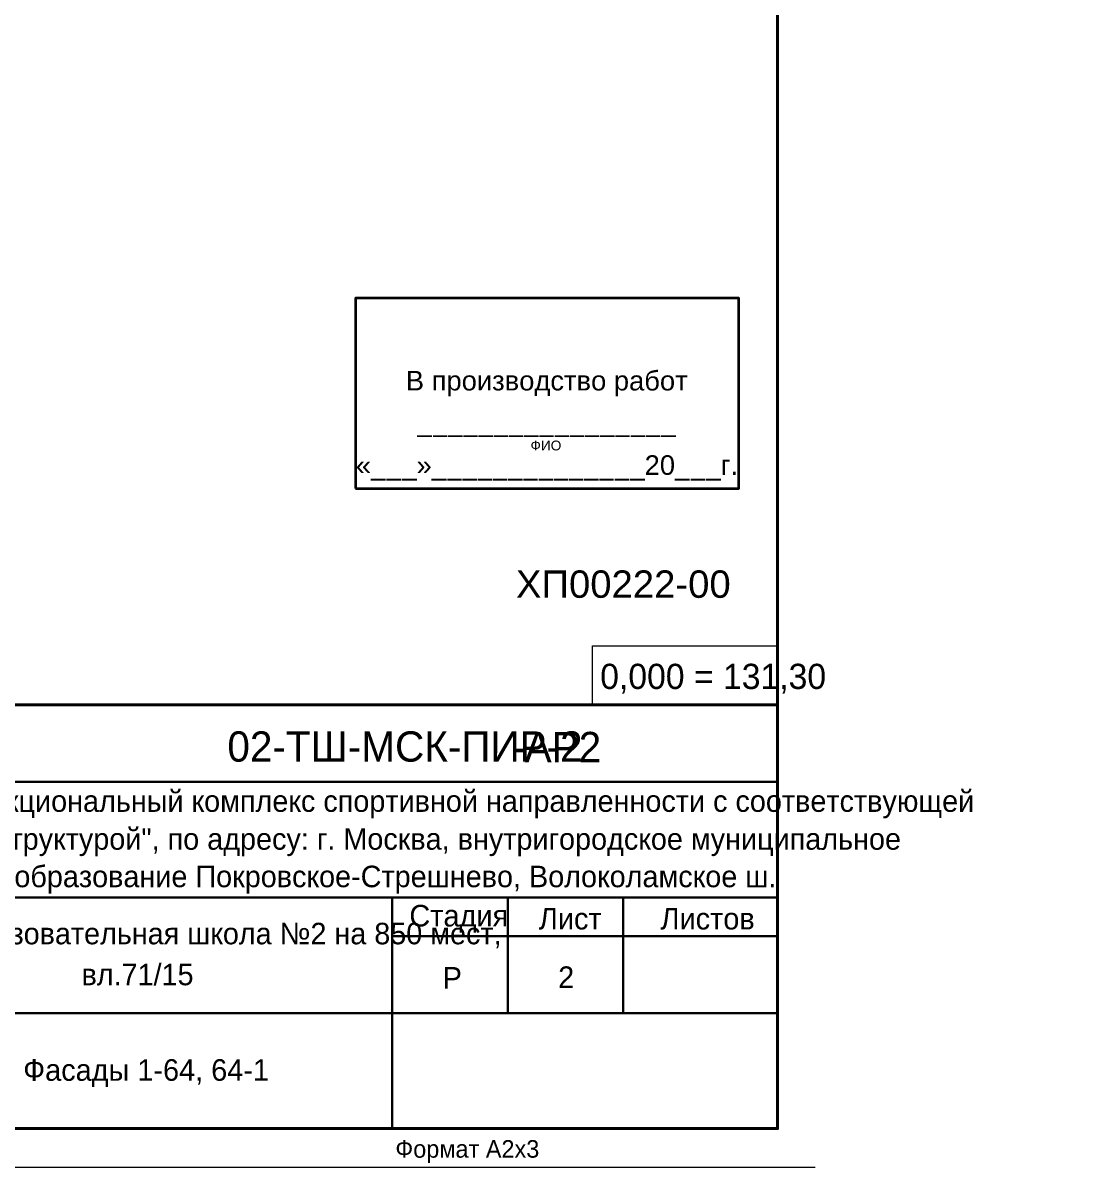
# Model space of a CAD drawing. Header units: millimetres. Extents: x 2294 to 908349, y -83289 to 219220.
# Drawn here: x 422739 to 436524, y 157993 to 172840 of the extents above; entities that cross this region are included whole.
import ezdxf

# ---------------------------------------------------------------- set-up
doc = ezdxf.new("R2010")
doc.units = ezdxf.units.MM
doc.layers.add('PDF _Геометрия', color=7, linetype='Continuous')
doc.layers.add('PDF _Текст', color=7, linetype='Continuous')
doc.styles.add('PDF Arial-BoldMT', font='arial.ttf')
doc.styles.add('PDF ArialMT', font='arial.ttf')

msp = doc.modelspace()

# ---------------------------------------------------------------- linework, layer by layer
at = {"layer": 'PDF _Геометрия', "lineweight": 18}
msp.add_lwpolyline([(433019.2470108997, 217382.7325247985), (306946.0295636095, 217382.7325247985), (306946.0295636095, 157992.9047443385), (433019.2470108997, 157992.9047443385)], dxfattribs=at)
at = {"layer": 'PDF _Геометрия', "lineweight": 40}
msp.add_lwpolyline([(432532.4451438449, 216883.2314786047), (432532.4451438449, 158492.4057905313), (308944.0337483827, 158492.4057905313), (308944.0337483827, 216883.2314786047)], close=True, dxfattribs=at)
at = {"layer": 'PDF _Геометрия', "lineweight": 35}
msp.add_lwpolyline([(427056.3498272225, 166798.826722149), (432030.0811509136, 166798.826722149), (432030.0811509136, 169268.0550388752), (427056.3498272225, 169268.0550388752)], close=True, dxfattribs=at)
at = {"layer": 'PDF _Геометрия', "lineweight": 9}
msp.add_lwpolyline([(432532.4451438449, 164990.1524507601), (432532.4451438449, 163991.1503583735), (431533.4430514593, 163991.1503583735)], dxfattribs=at)
msp.add_lwpolyline([(430132.3002862874, 164757.3341665177), (432532.4451438449, 164757.3341665177), (432532.4451438449, 163991.1503583735), (430132.3002862874, 163991.1503583735)], close=True, dxfattribs=at)
at = {"layer": 'PDF _Геометрия', "lineweight": 40}
msp.add_lwpolyline([(432532.4451438449, 163991.1503583735), (414033.9741958342, 163991.1503583735), (414033.9741958342, 158492.4057905313)], dxfattribs=at)
at = {"layer": 'PDF _Геометрия', "lineweight": 30}
for points in [[(432532.4451438449, 162992.148265986), (420531.7208560612, 162992.148265986)], [(432532.4451438449, 161489.412067693), (420531.7208560612, 161489.412067693), (414033.9741958342, 161489.412067693)], [(427533.2016221974, 161489.412067693), (427533.2016221974, 158492.4057905313)], [(429031.7047607787, 161489.412067693), (429031.7047607787, 160989.9110214992), (429031.7047607787, 159990.9089291117)], [(430530.2078993581, 161489.412067693), (430530.2078993581, 160989.9110214992), (430530.2078993581, 159990.9089291117)], [(432532.4451438449, 160989.9110214992), (427533.2016221974, 160989.9110214992)], [(432532.4451438449, 159990.9089291117), (420531.7208560612, 159990.9089291117)]]:
    msp.add_lwpolyline(points, dxfattribs=at)

# ---------------------------------------------------------------- texts
at = {"layer": 'PDF _Текст', "attachment_point": 4}
for s, insert, char_height, style in [('В производство работ', (427708.5785052609, 168159.5472522175), 253.9777697204145, 'PDF ArialMT'), ('_________________', (427858.4959387779, 167630.4268986343), 253.9777697204145, 'PDF ArialMT'), ('ФИО', (429326.6326802745, 167355.7261095962), 126.9888848602072, 'PDF ArialMT'), ('«___»______________20___г.', (427058.8214668948, 167066.0318548104), 253.9777697204145, 'PDF ArialMT'), ('0,000 = 131,30', (430231.1580685768, 164330.1425752204), 327.1740652098275, ''), ('02-ТШ-МСК-ПИР-2', (425392.8846557159, 163447.9975827329), 393.0874850036144, ''), ('-АР2', (429075.5588718709, 163443.7647921436), 393.0874850036144, ''), ('Многофункциональный комплекс спортивной направленности с соответствующей', (420749.3109979648, 162700.2049375142), 279.428206331057, ''), ('инфраструктурой", по адресу: г. Москва, внутригородское муниципальное', (421240.3577662129, 162209.1796992302), 279.428206331057, ''), ('образование Покровское-Стрешнево, Волоколамское ш.', (422628.7647513058, 161722.3872515357), 279.428206331057, ''), ('Стадия', (427754.8765362017, 161214.7411514774), 280.2789257868786, ''), ('Лист', (429435.3589899093, 161214.7411514774), 280.2789257868786, ''), ('Листов', (431014.254469486, 161214.7411514774), 280.2789257868786, ''), ('Общеобразовательная школа №2 на 850 мест,', (420723.9142544325, 160981.4648172876), 278.9885908876275, ''), ('вл.71/15', (423500.7454485893, 160490.4395790037), 278.9885908876275, ''), ('Р', (428186.6384002455, 160448.5759129266), 280.2789257868786, ''), ('2', (429685.1065526363, 160457.0414941043), 280.2789257868786, ''), ('Фасады 1-64, 64-1', (422743.0457912143, 159212.5450830434), 280.2789257868786, ''), ('Формат А2х3', (427572.8536228966, 158194.7010441462), 227.8317631037897, '')]:
    msp.add_mtext(s, dxfattribs=dict(at, insert=insert, char_height=char_height, style=style))
at = {"layer": 'PDF _Текст', "color": 176, "true_color": 0x0c0c76, "insert": (429137.5565513205, 165555.4999262907), "char_height": 355.5688776085802, "attachment_point": 4, "style": 'PDF Arial-BoldMT'}
msp.add_mtext('ХП00222-00', dxfattribs=at)

doc.saveas('drawing.dxf')
